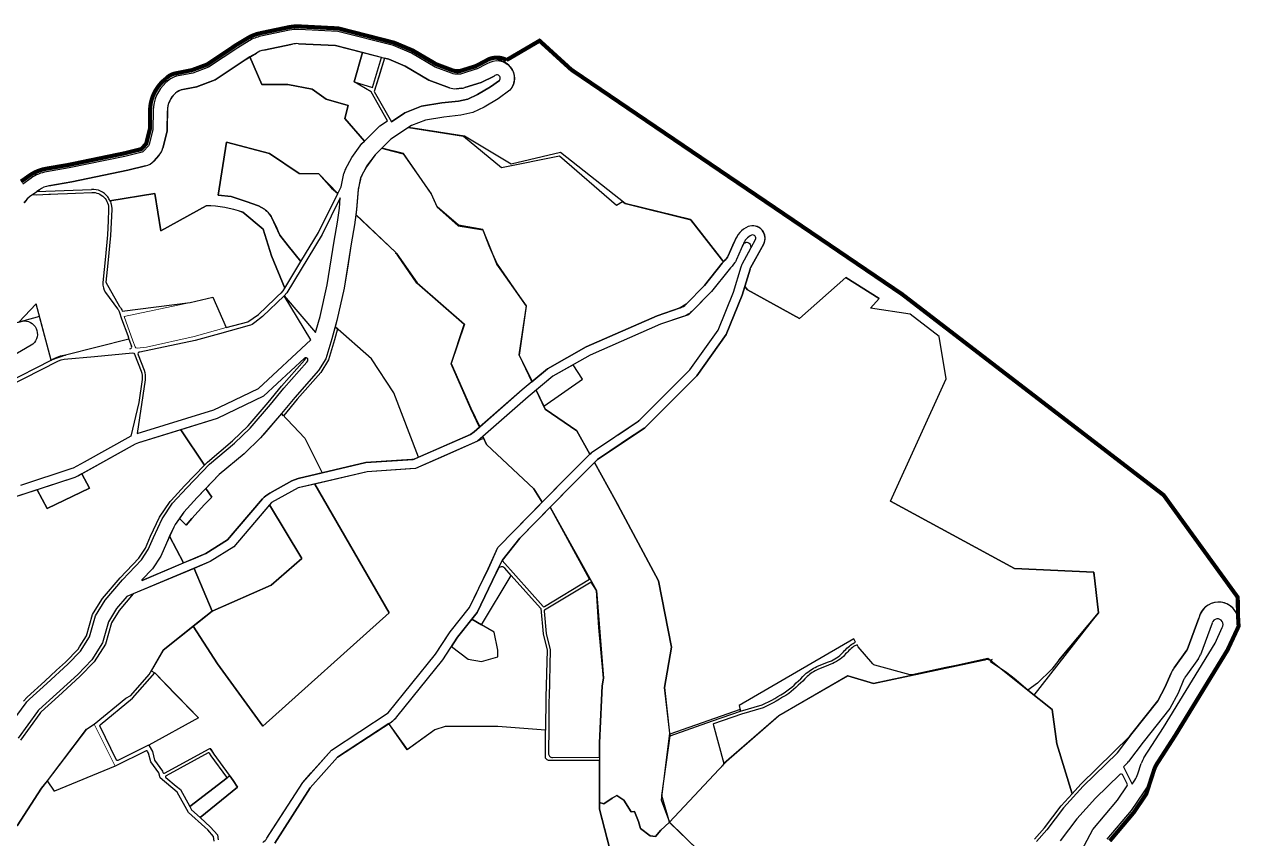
# Model space of a CAD drawing. Header units: millimetres. Extents: x 249769 to 250948, y 543138 to 544364.
# Drawn here: x 250351 to 250948, y 543964 to 544364 of the extents above; entities that cross this region are included whole.
import ezdxf

# ---------------------------------------------------------------- set-up
doc = ezdxf.new("R2010")
doc.units = ezdxf.units.MM
doc.linetypes.add('Character_Dash_E', pattern=[69, 15, -6, 30, -3, 15])
for name, color, linetype, lineweight in [('_Proposed Institutional', 150, 'Continuous', 30), ('_Proposed Neighbouhood Node', 11, 'Continuous', 30), ('_Proposed Road', 7, 'Continuous', 30), ('_Residential-Low', 41, 'Continuous', 30), ('_Steep Slope', 93, 'Continuous', 30), ('community green', 60, 'Continuous', 30), ('Project Boundary', 233, 'Character_Dash_E', 30), ('Proposed Parking', 253, 'Continuous', 30), ('uv1', 40, 'Continuous', 30)]:
    doc.layers.add(name, color=color, linetype=linetype, lineweight=lineweight)
doc.layers.add('CPA', color=7, linetype='Continuous', lineweight=9, true_color=0xc3fc79)

# ---------------------------------------------------------------- blocks, each defined once
blk = doc.blocks.new('community green')
at = {"layer": 'community green'}
for points in [[(250526.36, 544347.57), (250516.97, 544349.98), (250512.94, 544335.61), (250521.8, 544332.71)], [(250503.04, 544257.3), (250504.68, 544266.61), (250505.58, 544273.5), (250505.98, 544278.49), (250505.97, 544278.5), (250497.12, 544260.51), (250479.77, 544231.9), (250478.55, 544230.4), (250493.9, 544212.46), (250495.28, 544217.41), (250496.1, 544220.34), (250499.57, 544235.83)], [(250532.32, 544182.77), (250521.3, 544199.44), (250503.49, 544215.22), (250501.82, 544209.21), (250498.9, 544199.51), (250495.3, 544193.66), (250483.68, 544180.54), (250477.19, 544172.56), (250488.63, 544160.56), (250497.21, 544143.45), (250518.55, 544148.48), (250541.21, 544149.93), (250542.4, 544150.22), (250544.54, 544151.17)], [(250472.03, 544088.21), (250443.19, 544075.44), (250433.86, 544068.04), (250445.78, 544049.53), (250467.98, 544019.06), (250530, 544074.6), (250493.54, 544137.96), (250485.36, 544136.03), (250472.27, 544128.83), (250471.31, 544127.7), (250487.14, 544101.37), (250472.03, 544088.21)], [(250581.65, 544065.12), (250575.35, 544068.85), (250570.64, 544071.52), (250563.62, 544062.71), (250560.62, 544058.09), (250568.87, 544051.94), (250575.37, 544050.83), (250583.5, 544053.12), (250583.5, 544056.34)], [(250667.91, 544015.1), (250668.01, 544014.26), (250668.01, 544014.26), (250688.87, 544021.54), (250702.57, 544026.32), (250702.4, 544027.12), (250667.91, 544015.1)], [(250455.58, 543989.05), (250453.37, 543992.37), (250451.75, 543994.57), (250450.54, 543993.68), (250432.12, 543979.44), (250433.02, 543977.81), (250437.2, 543974.04)]]:
    blk.add_lwpolyline(points, close=True, dxfattribs=at)
for points in [[(250364, 544198.83), (250356.75, 544226.56), (250348.12, 544217.47), (250350.64, 544218.07, -0.00731), (250350.83, 544218.07, -0.756893), (250354.21, 544206.11), (250323.66, 544188.28, 0.096241), (250319.79, 544184.89), (250313.98, 544177.39), (250317.92, 544179.79), (250341.56, 544187.4)], [(250460.73, 544166.49), (250470.67, 544178.02), (250477.2, 544186.05), (250488.45, 544198.74), (250489.21, 544199.98, 0.196064), (250488.5, 544199.71), (250468.39, 544181.09), (250445.51, 544170.15), (250427.67, 544164.65), (250439.35, 544147.25), (250440.83, 544148.77), (250453.06, 544159.15)], [(250422.24, 544112.29), (250420.68, 544108.9), (250417.93, 544102.43), (250413.87, 544096.26), (250408.65, 544090.8, 0.535412), (250408.79, 544090.57), (250429.12, 544099.19)], [(250725.42, 544036.32, 0.039349), (250734.27, 544044.42, -0.072569), (250740.03, 544048.23), (250745.38, 544050.44, 0.106066), (250752.11, 544054.34, -0.040076), (250756.68, 544058.85, -0.061259), (250759.12, 544060.28), (250758.23, 544061.85), (250702, 544029.12), (250702.57, 544026.32), (250713.27, 544029.46, 0.040506)], [(250721.28, 544024), (250755.37, 544043.69), (250767.93, 544040.01), (250821.8, 544051.36), (250822.89, 544051.6), (250803.5, 544047.76), (250786.92, 544044.18, -0.120348), (250785.97, 544044.2), (250768.62, 544048.94, -0.150338), (250767.62, 544049.57), (250760.42, 544057.99), (250759.87, 544058.96, 0.064522), (250757.62, 544057.68, 0.040411), (250753.18, 544053.29, -0.106505), (250745.9, 544049.03), (250740.63, 544046.85, 0.071426), (250735.32, 544043.35, -0.039288), (250726.3, 544035.11, -0.040969), (250713.8, 544028.05), (250703.06, 544024.9), (250689.36, 544020.12), (250689.12, 544020.04), (250694.4, 544000.71)]]:
    blk.add_lwpolyline(points, format="xyb", close=True, dxfattribs=at)
blk = doc.blocks.new('cpa')
at = {"layer": 'CPA'}
blk.add_lwpolyline([(250443.53, 544229.73), (250432.41, 544227.21), (250432.41, 544227.21), (250399.84, 544220.29), (250404.13, 544208.36), (250405.28, 544205.33, 0.337578), (250406.31, 544204.69), (250410.88, 544205.13), (250434.28, 544210.42), (250450.08, 544214.78)], format="xyb", close=True, dxfattribs=at)
blk.add_lwpolyline([(250443.53, 544229.73), (250432.41, 544227.21), (250432.41, 544227.21), (250399.84, 544220.29), (250404.13, 544208.36), (250405.28, 544205.33, 0.337578), (250406.31, 544204.69), (250410.88, 544205.13), (250434.28, 544210.42), (250450.08, 544214.78)], format="xyb", close=True, dxfattribs=at)
blk.add_lwpolyline([(250385.25, 544019.96), (250381.49, 544017.46), (250362.2, 543992.16), (250365.67, 543987), (250395.45, 543999.26)], close=True, dxfattribs=at)
blk.add_lwpolyline([(250385.25, 544019.96), (250381.49, 544017.46), (250362.2, 543992.16), (250365.67, 543987), (250395.45, 543999.26)], close=True, dxfattribs=at)
blk = doc.blocks.new('g')
at = {"layer": '_Steep Slope'}
for p, q in [((250603.91, 544355.75), (250586.17, 544345.35)), ((250619.48, 544341.54), (250603.91, 544355.75)), ((250459.41, 544346.41), (250464.85, 544349.7)), ((250468.43, 544351.11), (250482.52, 544354.07)), ((250485.47, 544354.3), (250503.77, 544353.35)), ((250503.77, 544353.35), (250529.88, 544346.67)), ((250444.57, 544336.46), (250459.41, 544346.41)), ((250459.41, 544346.41), (250445.83, 544337.3)), ((250459.41, 544346.41), (250445.83, 544337.3)), ((250461.67, 544347.77), (250459.41, 544346.41)), ((250461.67, 544347.77), (250459.41, 544346.41)), ((250467.45, 544334.27), (250461.67, 544347.77)), ((250467.45, 544334.27), (250461.67, 544347.77)), ((250527.82, 544347.2), (250522.76, 544330.74)), ((250527.82, 544347.2), (250524.99, 544338)), ((250529.88, 544346.67), (250527.82, 544347.2)), ((250529.88, 544346.67), (250527.82, 544347.2)), ((250537.9, 544343.29), (250529.88, 544346.67)), ((250529.88, 544346.67), (250537.9, 544343.29)), ((250537.9, 544343.29), (250529.88, 544346.67)), ((250549.61, 544336.43), (250537.9, 544343.29)), ((250537.9, 544343.29), (250549.61, 544336.43)), ((250549.61, 544336.43), (250537.9, 544343.29)), ((250444.57, 544336.46, 2371), (250435.45, 544333.09, 2371)), ((250444.57, 544336.46), (250435.45, 544333.09)), ((250435.56, 544333.13), (250444.57, 544336.46)), ((250445.07, 544336.79, 2371), (250444.57, 544336.46, 2371)), ((250445.07, 544336.79), (250444.57, 544336.46)), ((250445.83, 544337.3, 2371), (250445.07, 544336.79, 2371)), ((250445.83, 544337.3), (250445.07, 544336.79)), ((250524.99, 544338), (250522.76, 544330.74)), ((250559.67, 544332.67), (250549.61, 544336.43)), ((250549.61, 544336.43), (250559.67, 544332.67)), ((250559.67, 544332.67), (250549.61, 544336.43)), ((250581.69, 544338.37), (250575.16, 544335.17)), ((250575.16, 544335.17), (250581.69, 544338.37)), ((250581.69, 544338.37), (250575.16, 544335.17)), ((250781.88, 544231.26), (250619.48, 544341.54)), ((250435.45, 544333.09, 2371), (250428.65, 544331.74, 2371)), ((250435.45, 544333.09), (250428.65, 544331.74)), ((250428.8, 544331.78), (250435.56, 544333.13)), ((250480.26, 544334.2), (250467.45, 544334.27)), ((250480.26, 544334.2), (250467.45, 544334.27)), ((250492.31, 544331.89), (250480.26, 544334.2)), ((250492.31, 544331.89), (250480.26, 544334.2)), ((250499.12, 544327.06), (250492.31, 544331.89)), ((250499.12, 544327.06), (250492.31, 544331.89)), ((250522.76, 544330.74), (250531.21, 544315.96)), ((250522.76, 544330.74), (250531.21, 544315.96)), ((250565.5, 544332.39), (250563.11, 544332.19)), ((250563.11, 544332.19), (250565.5, 544332.39)), ((250565.5, 544332.39), (250563.11, 544332.19)), ((250575.16, 544335.17), (250567.21, 544332.72)), ((250567.21, 544332.72), (250575.16, 544335.17)), ((250575.16, 544335.17), (250567.21, 544332.72)), ((250573.48, 544329.37), (250579.83, 544333.02)), ((250579.83, 544333.02), (250573.48, 544329.37)), ((250573.48, 544329.37), (250579.83, 544333.02)), ((250579.83, 544333.02), (250584.2, 544336.18)), ((250584.2, 544336.18), (250579.83, 544333.02)), ((250579.83, 544333.02), (250584.2, 544336.18)), ((250579.83, 544333.02), (250579.83, 544333.02)), ((250589.39, 544331.48), (250583.63, 544327.13)), ((250425.03, 544329.89), (250425.09, 544329.94)), ((250509.93, 544323.91), (250499.12, 544327.06)), ((250509.93, 544323.91), (250499.12, 544327.06)), ((250545.93, 544323.58), (250555.91, 544325.19)), ((250555.91, 544325.19), (250545.93, 544323.58)), ((250548.7, 544324.03), (250555.91, 544325.19)), ((250555.91, 544325.19), (250564.12, 544326.03)), ((250564.12, 544326.03), (250555.91, 544325.19)), ((250555.91, 544325.19), (250564.12, 544326.03)), ((250564.12, 544326.03), (250568.74, 544327.11)), ((250568.74, 544327.11), (250564.12, 544326.03)), ((250564.12, 544326.03), (250568.74, 544327.11)), ((250568.74, 544327.11), (250573.48, 544329.37)), ((250573.48, 544329.37), (250568.74, 544327.11)), ((250568.74, 544327.11), (250573.48, 544329.37)), ((250583.63, 544327.13), (250576.74, 544323.17)), ((250421.02, 544311.28), (250421.12, 544321.36)), ((250421.12, 544321.36, 2371), (250421.05, 544313.9, 2371)), ((250421.12, 544321.36), (250421.05, 544313.9)), ((250508.3, 544317.6), (250509.93, 544323.91)), ((250508.3, 544317.6), (250509.93, 544323.91)), ((250531.21, 544315.96), (250537.77, 544320.28)), ((250537.77, 544320.28), (250531.21, 544315.96)), ((250531.21, 544315.96), (250537.77, 544320.28)), ((250537.77, 544320.28), (250545.93, 544323.58)), ((250545.93, 544323.58), (250537.77, 544320.28)), ((250537.77, 544320.28), (250545.93, 544323.58)), ((250545.93, 544323.58), (250548.7, 544324.03)), ((250565.27, 544319.12), (250556.83, 544318.25)), ((250571.07, 544320.46), (250565.27, 544319.12)), ((250576.74, 544323.17), (250571.07, 544320.46)), ((250421.05, 544313.9), (250421.02, 544311.28)), ((250421.05, 544313.9), (250421.02, 544311.28)), ((250421.05, 544313.9), (250421.02, 544311.28)), ((250517.89, 544306.42, 2371), (250508.3, 544317.6, 2371)), ((250517.89, 544306.42), (250508.3, 544317.6)), ((250541.04, 544314.05), (250539.62, 544313.11)), ((250539.62, 544313.11), (250566.63, 544308.91)), ((250547.82, 544316.8), (250541.04, 544314.05)), ((250556.83, 544318.25), (250547.82, 544316.8)), ((250421.02, 544311.28), (250418.97, 544303.04)), ((250418.97, 544303.04), (250421.02, 544311.28)), ((250421.02, 544311.28), (250418.97, 544303.04)), ((250421.02, 544311.28), (250418.97, 544303.04)), ((250566.63, 544308.91), (250585.16, 544293.48)), ((250446.01, 544279.79), (250450.09, 544305.92)), ((250446.01, 544279.79), (250450.09, 544305.92)), ((250446.01, 544279.79), (250450.09, 544305.92)), ((250450.09, 544305.92, 2371), (250471.3, 544300.29, 2371)), ((250511.69, 544298.38, 2371), (250516.69, 544305.22, 2371)), ((250511.69, 544298.38), (250516.69, 544305.22)), ((250516.69, 544305.22, 2371), (250517.89, 544306.42, 2371)), ((250516.69, 544305.22), (250517.89, 544306.42)), ((250526.44, 544302.94), (250523.17, 544299.68)), ((250537.06, 544300.38), (250526.44, 544302.94)), ((250416.99, 544299.37), (250414.59, 544296.75)), ((250414.59, 544296.75), (250416.99, 544299.37)), ((250416.99, 544299.37), (250414.59, 544296.75)), ((250416.99, 544299.37), (250414.59, 544296.75)), ((250471.3, 544300.29, 2371), (250485.91, 544290.52, 2371)), ((250471.3, 544300.29), (250485.91, 544290.52)), ((250508.6, 544292.61, 2371), (250511.69, 544298.38, 2371)), ((250508.6, 544292.61), (250511.69, 544298.38)), ((250523.17, 544299.68), (250518.95, 544294.04)), ((250550.75, 544280.7), (250537.06, 544300.38)), ((250585.16, 544293.48), (250613.75, 544299.2)), ((250613.75, 544299.2), (250641.65, 544274.91)), ((250401.74, 544292.11), (250374.2, 544286.4)), ((250374.2, 544286.4), (250401.74, 544292.11)), ((250401.74, 544292.11), (250374.2, 544286.4)), ((250401.74, 544292.11), (250374.2, 544286.4)), ((250410.36, 544294.23), (250401.74, 544292.11)), ((250401.74, 544292.11), (250410.36, 544294.23)), ((250410.36, 544294.23), (250401.74, 544292.11)), ((250410.36, 544294.23), (250401.74, 544292.11)), ((250485.91, 544290.52, 2371), (250495.47, 544290.28, 2371)), ((250485.91, 544290.52), (250495.47, 544290.28)), ((250495.47, 544290.28, 2371), (250504.78, 544280.61, 2371)), ((250495.47, 544290.28), (250501.73, 544283.26)), ((250506.45, 544284, 2371), (250507.82, 544290.49, 2371)), ((250506.45, 544284), (250507.82, 544290.49)), ((250518.95, 544294.04), (250516.55, 544289.56)), ((250356.96, 544281.62), (250383.8, 544282.71)), ((250356.96, 544281.62), (250383.8, 544282.71)), ((250356.96, 544281.62), (250383.8, 544282.71)), ((250374.2, 544286.4), (250362.94, 544284.47)), ((250362.94, 544284.47), (250374.2, 544286.4)), ((250374.2, 544286.4), (250362.94, 544284.47)), ((250374.2, 544286.4), (250362.94, 544284.47)), ((250501.73, 544283.26), (250504.78, 544280.61)), ((250504.78, 544280.61, 2371), (250506.45, 544284, 2371)), ((250504.78, 544280.61), (250506.45, 544284)), ((250514.88, 544282.77), (250514.08, 544272.81)), ((250515.93, 544287.74), (250514.88, 544282.77)), ((250354.13, 544279.63), (250358.27, 544282.54)), ((250358.27, 544282.54), (250356.96, 544281.62)), ((250358.27, 544282.54), (250356.96, 544281.62)), ((250358.27, 544282.54), (250356.96, 544281.62)), ((250392.94, 544277.15), (250414.94, 544280.69)), ((250392.94, 544277.15), (250414.94, 544280.69)), ((250392.94, 544277.15), (250414.94, 544280.69)), ((250414.94, 544280.69), (250417.99, 544262.41)), ((250414.94, 544280.69), (250417.99, 544262.41)), ((250414.94, 544280.69), (250417.99, 544262.41)), ((250452.38, 544279.14), (250446.01, 544279.79)), ((250452.38, 544279.14), (250446.01, 544279.79)), ((250452.38, 544279.14), (250446.01, 544279.79)), ((250459.83, 544276.77), (250452.38, 544279.14)), ((250459.83, 544276.77), (250452.38, 544279.14)), ((250459.83, 544276.77), (250452.38, 544279.14)), ((250465.95, 544274.67), (250459.83, 544276.77)), ((250465.95, 544274.67), (250459.83, 544276.77)), ((250465.95, 544274.67), (250459.83, 544276.77)), ((250553.65, 544274.14), (250550.75, 544280.7)), ((250641.65, 544274.91), (250644.65, 544276.82)), ((250644.65, 544276.82), (250646.02, 544275.74)), ((250417.99, 544262.41), (250440.19, 544274.69)), ((250417.99, 544262.41), (250440.19, 544274.69)), ((250417.99, 544262.41), (250440.19, 544274.69)), ((250458.17, 544271.44), (250468.18, 544263.13)), ((250458.17, 544271.44), (250468.18, 544263.13)), ((250458.17, 544271.44), (250468.18, 544263.13)), ((250468.83, 544272.99), (250465.95, 544274.67)), ((250468.83, 544272.99), (250465.95, 544274.67)), ((250468.83, 544272.99), (250465.95, 544274.67)), ((250514.08, 544272.81), (250513.76, 544270.36)), ((250564.07, 544265.07), (250553.65, 544274.14)), ((250646.02, 544275.74), (250678.25, 544267.79)), ((250474.65, 544264.33), (250472.49, 544268.7)), ((250474.65, 544264.33), (250472.49, 544268.7)), ((250474.65, 544264.33), (250472.49, 544268.7)), ((250513.76, 544270.36), (250533.33, 544251.68)), ((250576.03, 544262.95), (250564.07, 544265.07)), ((250678.25, 544267.79), (250693.27, 544248.36)), ((250468.18, 544263.13), (250472.26, 544250.12)), ((250468.18, 544263.13), (250472.26, 544250.12)), ((250468.18, 544263.13), (250472.26, 544250.12)), ((250476.33, 544260.29), (250474.65, 544264.33)), ((250476.33, 544260.29), (250474.65, 544264.33)), ((250476.33, 544260.29), (250474.65, 544264.33)), ((250480.46, 544254.98), (250476.33, 544260.29)), ((250480.46, 544254.98), (250476.33, 544260.29)), ((250480.46, 544254.98), (250476.33, 544260.29)), ((250582.97, 544245.98), (250576.03, 544262.95)), ((250486.71, 544247.2), (250480.46, 544254.98)), ((250486.71, 544247.2), (250480.46, 544254.98)), ((250486.71, 544247.2), (250480.46, 544254.98)), ((250696.57, 544250.06), (250698.85, 544255.34)), ((250698.85, 544255.34), (250699.66, 544257.15)), ((250714.02, 544255.98), (250707.55, 544244.13)), ((250472.26, 544250.12), (250478.86, 544234.26)), ((250472.26, 544250.12), (250478.86, 544234.26)), ((250472.26, 544250.12), (250478.86, 544234.26)), ((250478.86, 544234.26), (250486.71, 544247.2)), ((250478.86, 544234.26), (250486.71, 544247.2)), ((250478.86, 544234.26), (250486.71, 544247.2)), ((250533.33, 544251.68), (250533.21, 544251.52)), ((250533.21, 544251.52), (250533.78, 544250.97)), ((250533.78, 544250.97), (250543.73, 544236.81)), ((250693.27, 544248.36), (250694.31, 544247.13)), ((250597.45, 544225.53), (250582.97, 544245.98)), ((250707.27, 544243.45), (250704.73, 544234.92)), ((250543.73, 544236.81), (250567, 544216.51)), ((250704.73, 544234.92), (250706.07, 544233.35)), ((250706.07, 544233.35), (250704.73, 544234.92)), ((250731.56, 544219.25), (250754.33, 544239.38)), ((250754.33, 544239.38), (250770.62, 544229.04)), ((250706.07, 544233.35), (250731.56, 544219.25)), ((250766.51, 544224.34), (250770.62, 544229.04)), ((250910.44, 544132.48), (250781.88, 544231.26)), ((250593.97, 544201.41), (250597.45, 544225.53)), ((250786, 544221.43), (250766.51, 544224.34)), ((250800.13, 544210.39), (250786, 544221.43)), ((250567, 544216.51), (250560.57, 544197.19)), ((250803.67, 544189.64), (250800.13, 544210.39)), ((250600.23, 544188.43), (250593.97, 544201.41)), ((250560.57, 544197.19), (250570.21, 544175.15)), ((250595.43, 544184.46), (250600.23, 544188.43)), ((250776.29, 544129.59), (250803.67, 544189.64)), ((250574.51, 544166.08), (250595.43, 544184.46)), ((250602.2, 544184.06), (250598.31, 544180.84)), ((250606.66, 544174.79), (250602.2, 544184.06)), ((250570.21, 544175.15), (250574.51, 544166.08)), ((250598.31, 544180.84), (250576.12, 544161.35)), ((250622.15, 544164.06), (250606.66, 544174.79)), ((250628.59, 544152.55), (250622.15, 544164.06)), ((250576.12, 544161.35), (250577.86, 544157.38)), ((250577.86, 544157.38), (250601.13, 544135.6)), ((250616.46, 544140.43), (250628.59, 544152.55)), ((250630.87, 544148.47), (250619.66, 544137.26)), ((250641.25, 544129.92), (250630.87, 544148.47)), ((250605.21, 544128.96), (250616.46, 544140.43)), ((250601.13, 544135.6), (250605.21, 544128.96)), ((250619.66, 544137.26), (250609.19, 544126.59)), ((250662.28, 544090.37), (250641.25, 544129.92)), ((250776.29, 544129.59), (250837.23, 544096.47)), ((250837.23, 544096.47), (250776.29, 544129.59)), ((250946.82, 544082.28), (250910.44, 544132.48)), ((250609.19, 544126.59), (250631.84, 544085.58)), ((250837.23, 544096.47), (250876.09, 544094.71)), ((250876.09, 544094.71), (250837.23, 544096.47)), ((250876.09, 544094.71), (250878.36, 544074.68)), ((250876.33, 544092.57), (250876.09, 544094.71)), ((250631.84, 544085.58), (250635.38, 544042.58)), ((250668.68, 544057.87), (250662.28, 544090.37)), ((250946.9, 544072.96), (250946.82, 544082.28)), ((250878.36, 544074.68), (250858.86, 544051.34)), ((250858.86, 544051.34), (250878.36, 544074.68)), ((250878.36, 544074.68), (250878.2, 544076.03)), ((250921.89, 544056.54), (250927.68, 544072.11)), ((250934.24, 544069.67), (250928.46, 544054.1)), ((250935.66, 544059.82), (250939.22, 544067.43)), ((250665.2, 544038), (250668.68, 544057.87)), ((250910.28, 544018.29), (250935.66, 544059.82)), ((250915.55, 544047.59), (250921.77, 544056.3)), ((250858.86, 544051.34), (250855.51, 544047.01)), ((250927.47, 544052.23), (250921.25, 544043.53)), ((250855.51, 544047.01), (250848.42, 544040.05)), ((250911.2, 544038.27), (250913.95, 544044.73)), ((250634.7, 544038.76), (250633.32, 544010.81)), ((250635.38, 544042.58), (250634.7, 544038.76)), ((250668.01, 544014.26), (250665.2, 544038)), ((250848.42, 544040.05), (250843.75, 544036.69)), ((250907.64, 544031.51), (250911.2, 544038.27)), ((250920.39, 544042), (250917.53, 544035.26)), ((250843.75, 544036.69), (250855.66, 544027.2)), ((250917.53, 544035.26), (250913.53, 544027.67)), ((250855.66, 544027.2), (250857.99, 544010.35)), ((250894.85, 544015.38), (250907.64, 544031.51)), ((250913.53, 544027.67), (250900.38, 544011.09)), ((250663.93, 543984.92), (250668.01, 544014.26)), ((250893.67, 544013.83), (250894.85, 544015.38)), ((250900.71, 544003.46), (250910.28, 544018.29)), ((250633.32, 544010.81), (250633.32, 543981.44)), ((250857.99, 544010.35), (250865.44, 543985.76)), ((250869.82, 543990.57), (250893.67, 544013.83)), ((250900.38, 544011.09), (250893.19, 544001.62)), ((250892.41, 544000.72), (250890.63, 543998.99)), ((250890.63, 543998.99), (250894.88, 543990.49)), ((250897.73, 543995.55), (250899.37, 544000.64)), ((250865.44, 543985.76), (250869.82, 543990.57)), ((250888.85, 543995.16), (250877.01, 543983.62)), ((250892.56, 543990.65), (250890.44, 543994.89)), ((250894.88, 543990.49), (250896.25, 543992.52)), ((250639.53, 543983.69), (250641.91, 543984.91)), ((250641.91, 543984.91), (250639.53, 543983.69)), ((250641.91, 543984.91), (250645.33, 543982.65)), ((250645.33, 543982.65), (250641.91, 543984.91)), ((250667.67, 543971.82), (250663.93, 543984.92)), ((250887.77, 543982.66), (250892.49, 543989.64)), ((250633.32, 543981.44), (250635.4, 543980.77)), ((250635.4, 543980.77), (250633.32, 543981.44)), ((250633.32, 543981.44), (250633.32, 543978.13)), ((250633.32, 543978.13), (250642.73, 543941.98)), ((250635.4, 543980.77), (250639.53, 543983.69)), ((250639.53, 543983.69), (250635.4, 543980.77)), ((250645.33, 543982.65), (250648.89, 543976.92)), ((250648.89, 543976.92), (250645.33, 543982.65)), ((250877.01, 543983.62), (250867.78, 543973.48)), ((250875.64, 543968.23), (250887.77, 543982.66)), ((250648.89, 543976.92), (250650.59, 543977.06)), ((250650.59, 543977.06), (250648.89, 543976.92)), ((250650.59, 543977.06), (250652.5, 543972.22)), ((250652.5, 543972.22), (250650.59, 543977.06)), ((250652.5, 543972.22), (250653.42, 543968.78)), ((250653.42, 543968.78), (250652.5, 543972.22)), ((250867.78, 543973.48), (250859.64, 543962.64)), ((250653.42, 543968.78), (250658.25, 543965.05)), ((250658.25, 543965.05), (250653.42, 543968.78)), ((250660.91, 543964.77), (250663.52, 543967.94)), ((250663.52, 543967.94), (250660.91, 543964.77)), ((250663.52, 543967.94), (250667.65, 543971.79)), ((250667.57, 543971.72), (250663.52, 543967.94)), ((250667.65, 543971.79), (250667.57, 543971.72)), ((250667.65, 543971.79), (250667.67, 543971.82)), ((250699.26, 543941.26), (250667.65, 543971.79)), ((250857.25, 543933.86), (250875.64, 543968.23)), ((250658.25, 543965.05), (250660.91, 543964.77)), ((250660.91, 543964.77), (250658.25, 543965.05))]:
    blk.add_line(p, q, dxfattribs=at)
for centre, radius, start, end in [((250470.8, 544339.85), 11.5, 101.86282, 121.13568), ((250484.88, 544342.81), 11.5, 87.05394, 101.86282), ((250582.97, 544337.3), 8.67, 317.81271, 68.30388), ((250582.97, 544337.3), 1.67, 317.81271, 139.82177), ((250582.97, 544337.3), 1.67, 317.81271, 139.82177), ((250582.97, 544337.3), 1.67, 317.81271, 139.82177), ((250430.55, 544323.52, 2371), 8.44, 103.01191, 141.14555), ((250430.55, 544323.52), 8.44, 103.01191, 141.14555), ((250430.37, 544323.93), 8, 101.30842, 131.30483), ((250562.47, 544340.17), 8, 249.50212, 274.61944), ((250562.47, 544340.17), 8, 249.50212, 274.61944), ((250562.47, 544340.17), 8, 249.50212, 274.61944), ((250564.86, 544340.36), 8, 274.61944, 287.14213), ((250564.86, 544340.36), 8, 274.61944, 287.14213), ((250564.86, 544340.36), 8, 274.61944, 287.14213), ((250432.62, 544321.25), 11.5, 131.30483, 179.44369), ((250432.53, 544321.27, 2371), 11.4, 138.58447, 179.52904), ((250432.53, 544321.27), 11.4, 138.58447, 179.52904), ((250410.72, 544305.11), 8.5, 317.54112, 345.96201), ((250410.72, 544305.11), 8.5, 317.54112, 345.96201), ((250410.72, 544305.11), 8.5, 317.54112, 345.96201), ((250410.72, 544305.11), 8.5, 317.54112, 345.96201), ((250408.32, 544302.49), 8.5, 283.86789, 317.54112), ((250408.32, 544302.49), 8.5, 283.86789, 317.54112), ((250408.32, 544302.49), 8.5, 283.86789, 317.54112), ((250408.32, 544302.49), 8.5, 283.86789, 317.54112), ((250515.65, 544288.83, 2371), 8, 151.81839, 168.02227), ((250515.65, 544288.83), 8, 151.81839, 168.02227), ((250523.76, 544286.08), 8, 154.23809, 168.02227), ((250364.89, 544273.14), 11.5, 99.72091, 125.13073), ((250364.89, 544273.14), 11.5, 99.72091, 125.13073), ((250364.89, 544273.14), 11.5, 99.72091, 125.13073), ((250364.89, 544273.14), 11.5, 99.72091, 125.13073), ((250384.28, 544273.15), 9.58, 37.4936, 92.83821), ((250384.28, 544273.15), 9.58, 37.4936, 92.83821), ((250384.28, 544273.15), 9.58, 37.4936, 92.83821), ((250360.75, 544270.22), 11.5, 125.13073, 149.16904), ((250384.29, 544273.23), 9.5, 24.3799, 37.19212), ((250384.29, 544273.23), 9.5, 24.3799, 37.19212), ((250384.29, 544273.23), 9.5, 24.3799, 37.19212), ((250438.67, 544215.03), 59.68, 70.9347, 88.54803), ((250438.67, 544215.03), 59.68, 70.9347, 88.54803), ((250438.67, 544215.03), 59.68, 70.9347, 88.54803), ((250459.87, 544261.65), 14.46, 29.20792, 51.67954), ((250459.87, 544261.65), 14.46, 29.20792, 51.67954), ((250459.87, 544261.65), 14.46, 29.20792, 51.67954), ((250708.57, 544258.73), 6.11, 333.20162, 111.53843), ((250711.4, 544253.07), 12.43, 114.0759, 160.83366), ((250679.9, 544261.07), 20.05, 315.96362, 324.41911), ((250693.36, 544251.44), 3.5, 324.41911, 336.68382), ((250710.62, 544242.45), 3.5, 151.34622, 163.45511), ((250937.41, 544069.95), 9.97, 17.61051, 167.48332), ((250936.89, 544068.92), 2.76, 327.41997, 164.10782), ((250920.96, 544056.88), 1, 324.45876, 339.6285), ((250920.96, 544056.88), 8, 324.45876, 339.6285), ((250927.76, 544038.88), 15, 144.45876, 157.01215), ((250927.76, 544038.88), 8, 144.45876, 157.01215), ((250910.79, 543996.95), 12, 147.1542, 162.08847), ((250886.82, 544006.45), 8, 314.27197, 322.81876), ((250889.55, 543994.45), 1, 26.50137, 134.27197), ((250891.67, 543990.2), 1, 325.95054, 26.50137), ((250886.31, 543999.24), 12, 325.95054, 342.08847)]:
    blk.add_arc(centre, radius, start, end, dxfattribs=at)

msp = doc.modelspace()

# ---------------------------------------------------------------- linework, layer by layer
at = {"layer": '_Proposed Institutional'}
for points in [[(250846.95, 543963.44), (250851.9, 543968.98), (250860.07, 543979.86), (250865.44, 543985.76), (250857.99, 544010.35), (250855.66, 544027.2), (250843.75, 544036.69), (250837.02, 544042.46), (250833.41, 544045.15), (250825.33, 544050.66), (250826.26, 544051.72, -0.238588), (250824.35, 544051.53, 0.162235), (250823.61, 544051.76), (250821.8, 544051.36), (250767.93, 544040.01), (250755.37, 544043.69), (250721.44, 544024.14), (250694.4, 544000.71), (250693.52, 543999.3)], [(250642.73, 543941.98), (250633.32, 543978.13), (250633.32, 543981.44), (250633.32, 543984.84), (250633.32, 544002.11), (250608.75, 544002.11, -0.414215), (250606.75, 544004.11), (250606.89, 544016.98), (250583.5, 544018.82), (250557.6, 544018.82), (250552.47, 544017.24), (250538.97, 544007.31), (250529.91, 544020.31), (250504.73, 544003.81), (250491.2, 543988.63), (250473.84, 543961.55)]]:
    msp.add_lwpolyline(points, format="xyb", dxfattribs=at)
msp.add_lwpolyline([(250414.89, 544045.13), (250436.38, 544023.09), (250412.03, 544009.68), (250411.97, 544009.49, 0.193601), (250411.6, 544009.46), (250396.85, 544002.09, -0.415862), (250396.18, 544002.32), (250387.92, 544019.07, -0.348465), (250388.05, 544019.67), (250404.03, 544032.8)], format="xyb", close=True, dxfattribs=at)
msp.add_lwpolyline([(250667.66, 543971.88), (250667.67, 543971.82), (250667.65, 543971.79), (250667.71, 543971.72), (250699.26, 543941.26)], dxfattribs=at)
at = {"layer": '_Proposed Neighbouhood Node'}
msp.add_lwpolyline([(250347.34, 543969.98), (250359.32, 543988.55), (250362.2, 543992.16), (250381.46, 544017.43), (250385.25, 544019.96), (250400.8, 544032.73), (250403.14, 544034.05), (250412.19, 544044.33), (250419.09, 544056.32), (250443.19, 544075.44), (250434.25, 544096.52), (250404.32, 544083.97), (250397.41, 544075.83), (250393.64, 544069.7), (250390.66, 544059.28), (250385.14, 544050.6), (250378.13, 544043.33), (250367.66, 544033.73), (250359.19, 544026.01, 0.050845), (250358.51, 544025.26), (250349, 544012.18)], format="xyb", dxfattribs=at)
at = {"layer": '_Proposed Road'}
for points in [[(250349.24, 544286.58), (250353.38, 544289.49, -0.111328), (250361.51, 544292.85), (250372.62, 544294.75), (250399.86, 544300.4), (250408.32, 544302.49), (250410.72, 544305.11), (250412.53, 544312.37), (250412.62, 544321.45, -0.21319), (250419.42, 544336.28), (250421.19, 544337.83, -0.131637), (250424.9, 544339.66), (250433.24, 544341.33), (250440.68, 544344.08), (250454.84, 544353.58), (250460.45, 544356.97, -0.084292), (250466.68, 544359.43), (250480.77, 544362.38, -0.064706), (250485.91, 544362.78), (250505.05, 544361.8), (250532.6, 544354.75), (250541.71, 544350.91), (250553.27, 544344.14), (250560.87, 544341.3, 0.110036), (250564.32, 544340.82), (250564.76, 544340.85), (250572.52, 544343.25), (250577.45, 544345.84, -0.276211), (250586.17, 544345.35, -0.272004)], [(250573.1, 544341.86), (250565.05, 544339.37), (250564.1, 544339.3, -0.110036), (250560.66, 544339.78), (250552.63, 544342.78), (250541.04, 544349.57), (250532.12, 544353.33), (250504.83, 544360.31), (250485.83, 544361.29, 0.064706), (250481.08, 544360.92), (250466.99, 544357.96, 0.084292), (250461.23, 544355.69), (250455.65, 544352.31), (250441.37, 544342.73), (250433.65, 544339.88), (250425.59, 544338.27, 0.131637), (250421.88, 544336.44), (250420.41, 544335.15, 0.21319), (250414.12, 544321.43), (250414.03, 544312.18), (250412.17, 544304.74, -0.124649), (250411.83, 544304.09), (250409.43, 544301.47, -0.147994), (250408.68, 544301.03), (250400.19, 544298.93), (250372.89, 544293.28), (250361.76, 544291.37, 0.111328), (250354.24, 544288.27), (250350.1, 544285.35, 0.105273)], [(250573.1, 544341.86), (250578.21, 544344.54, -0.880509), (250589.39, 544331.48)], [(250589.39, 544331.48), (250583.63, 544327.13), (250576.74, 544323.17), (250571.07, 544320.46), (250565.27, 544319.12), (250556.83, 544318.25), (250547.82, 544316.8), (250541.04, 544314.05), (250530.8, 544307.31), (250523.17, 544299.68), (250518.9, 544293.84), (250516.66, 544289.66, 0.070821), (250515.89, 544287.54), (250514.83, 544282.57), (250514.04, 544272.61), (250513.08, 544265.33), (250511.42, 544255.89), (250507.92, 544234.22), (250504.34, 544218.27), (250501.82, 544209.21), (250498.9, 544199.51), (250495.3, 544193.66), (250483.68, 544180.54), (250477.19, 544172.56), (250466.91, 544160.63), (250458.76, 544152.83), (250446.64, 544142.56), (250435.77, 544131.31), (250429.2, 544124.12), (250425, 544118.02, 0.043448), (250424.31, 544116.81), (250420.68, 544108.9), (250417.93, 544102.43), (250413.87, 544096.26), (250408.65, 544090.8, 0.535412), (250408.79, 544090.57)], [(250473.84, 543961.55), (250491.2, 543988.63), (250504.73, 544003.81), (250531.01, 544021.03, 0.078265), (250533.89, 544023.64), (250556.44, 544051.64), (250563.62, 544062.71), (250573.33, 544074.88), (250582.67, 544094.4), (250585.5, 544100.39), (250594.18, 544111.31), (250619.66, 544137.26), (250632.44, 544150.04), (250655.6, 544165.58), (250681.17, 544191.14), (250695.59, 544211.36), (250703.48, 544230.69), (250707.27, 544243.45, -0.052884), (250707.55, 544244.13), (250713.83, 544255.63, 0.713607), (250706.33, 544264.42, 0.206898), (250699.66, 544257.15), (250698.85, 544255.34), (250696.57, 544250.06, -0.053566), (250696.21, 544249.4, -0.04886), (250693.63, 544246.46), (250684.98, 544235.52), (250675.93, 544226.32), (250672.99, 544224.47), (250661.67, 544220.63), (250626.81, 544205.34), (250607.88, 544194.6), (250595.39, 544184.26), (250571.85, 544163.59), (250569.93, 544162.36), (250542.4, 544150.22), (250541.21, 544149.93), (250518.55, 544148.48), (250485.39, 544140.66), (250482.23, 544139.44), (250471.38, 544133.47, 0.090655), (250467.9, 544130.63), (250450.72, 544110.48), (250440.06, 544103.83), (250408.79, 544090.57)], [(250342.2, 544017.27), (250351.73, 544030.38, -0.050845), (250353.35, 544032.19), (250361.93, 544040), (250372.19, 544049.42), (250378.43, 544055.89), (250382.83, 544062.8), (250385.79, 544073.16), (250390.51, 544080.84), (250399.07, 544090.9), (250408.37, 544100.64), (250411.73, 544105.76), (250414.28, 544111.73), (250418.49, 544120.92), (250423.71, 544128.49), (250430.67, 544136.1), (250441.85, 544147.67), (250454.07, 544158.03), (250461.82, 544165.45), (250471.82, 544177.06), (250478.34, 544185.07), (250489.66, 544197.84), (250490.03, 544198.46, 0.872139), (250488.5, 544199.71), (250468.39, 544181.09), (250445.51, 544170.15), (250406.92, 544158.26), (250405.38, 544157.6), (250377.07, 544141.84, -0.048274), (250375.65, 544141.22), (250331.75, 544126.92)], [(250903.56, 543990.84), (250905.75, 543997.62, -0.065255), (250907.09, 544000.43), (250916.21, 544014.57), (250941.84, 544056.5), (250947.16, 544067.89)]]:
    msp.add_lwpolyline(points, format="xyb", dxfattribs=at)
for points, elevation in [([(250467.96, 543961.78, 0.095413), (250470.05, 543963.97), (250487.6, 543991.36), (250501.77, 544007.25), (250529.59, 544025.49), (250552.79, 544054.28), (250559.96, 544065.34), (250569.5, 544077.3), (250578.69, 544096.27), (250583.49, 544106.84), (250616.46, 544140.43), (250629.57, 544153.53), (250652.73, 544169.07), (250677.72, 544194.06), (250691.62, 544213.54), (250699.23, 544232.18), (250702.95, 544244.73, -0.052884), (250703.6, 544246.29), (250707.55, 544253.51, 0.385825), (250706.92, 544256.12), (250706.75, 544256.23, 0.467886), (250703.8, 544255.39), (250702.97, 544253.53), (250700.71, 544248.27, -0.053566), (250699.87, 544246.79, -0.045302), (250696.97, 544243.42), (250688.36, 544232.54), (250677.14, 544221.13), (250663.3, 544216.43), (250628.83, 544201.31), (250610.44, 544190.88), (250598.31, 544180.84), (250573.44, 544158.99), (250542.91, 544145.53), (250519.21, 544144.01), (250485.36, 544136.03), (250472.27, 544128.83), (250453.69, 544107.03), (250442.13, 544099.82), (250401.26, 544082.68), (250396.19, 544076.72), (250392.26, 544070.31), (250389.28, 544059.9), (250383.96, 544051.54), (250377.08, 544044.41), (250366.65, 544034.83), (250358.07, 544027.02, 0.050845), (250357.39, 544026.26), (250347.8, 544013.08)], 2284.87), ([(250927.68, 544072.11), (250921.89, 544056.54, -0.066287), (250921.77, 544056.3), (250915.55, 544047.59, 0.054829), (250913.95, 544044.73), (250911.2, 544038.27), (250907.64, 544031.51), (250894.85, 544015.38), (250887.62, 544005.85, -0.03731), (250887.52, 544005.73), (250870.9, 543989.53), (250861.22, 543978.91), (250853.06, 543968.03), (250847.96, 543962.32)], 2192)]:
    msp.add_lwpolyline(points, format="xyb", dxfattribs=dict(at, elevation=elevation))
for points in [[(250890.63, 543998.99), (250894.88, 543990.49)], [(250882.71, 543963.43), (250894.57, 543977.53), (250903.56, 543990.84)]]:
    msp.add_lwpolyline(points, dxfattribs=at)
msp.add_arc((250937.41, 544069.95, 2192), 9.97, 348.09322, 167.48332, dxfattribs=at)
at = {"layer": '_Residential-Low'}
for points in [[(250566.63, 544308.91), (250539.62, 544313.11), (250530.8, 544307.31), (250526.44, 544302.94), (250528.12, 544302.51), (250537.01, 544300.18), (250550.71, 544280.5), (250553.6, 544273.95), (250564.02, 544264.88), (250575.99, 544262.76), (250577.89, 544258.11), (250579.08, 544255.2), (250580.01, 544252.93), (250583.11, 544245.94), (250597.4, 544225.33), (250593.93, 544201.22), (250600.19, 544188.23), (250607.88, 544194.6), (250626.81, 544205.34), (250661.67, 544220.63), (250672.99, 544224.47), (250675.93, 544226.32), (250684.98, 544235.52), (250693.63, 544246.46), (250694.27, 544247.09), (250693.41, 544248.19), (250693.27, 544248.36), (250692.14, 544249.82), (250678.06, 544267.84), (250646.02, 544275.75), (250644.65, 544276.82)], [(250642.45, 544162.17), (250652.73, 544169.07), (250662.27, 544178.61)], [(250650.12, 544161.9), (250632.44, 544150.04), (250630.87, 544148.47), (250636.13, 544139.07), (250641.25, 544129.92), (250642.89, 544126.83)]]:
    msp.add_lwpolyline(points, dxfattribs=at)
for points in [[(250528.12, 544302.51), (250537.01, 544300.18), (250550.71, 544280.5), (250553.6, 544273.95), (250564.02, 544264.88), (250575.99, 544262.76), (250582.93, 544245.78), (250597.4, 544225.33), (250593.93, 544201.22), (250600.19, 544188.23), (250607.88, 544194.6), (250626.81, 544205.34), (250661.67, 544220.63), (250672.99, 544224.47, 0.117128), (250675.93, 544226.32), (250684.98, 544235.52), (250693.63, 544246.46, 0.011928), (250694.31, 544247.13), (250693.27, 544248.36), (250678.25, 544267.79), (250646.02, 544275.74), (250614.22, 544300.91), (250589.93, 544295.17), (250566.97, 544308.85), (250541.87, 544312.77), (250541.74, 544312.71)], [(250429.1, 544099.23), (250440.06, 544103.83), (250450.72, 544110.48), (250467.9, 544130.63, -0.090655), (250471.38, 544133.47), (250482.23, 544139.44, -0.06805), (250485.39, 544140.66), (250518.55, 544148.48), (250541.83, 544149.97), (250569.93, 544162.36), (250571.85, 544163.59), (250574.46, 544165.88), (250570.17, 544174.95), (250560.52, 544197), (250566.96, 544216.31), (250543.68, 544236.61), (250534.29, 544250.24), (250533.78, 544250.97), (250533.21, 544251.52), (250533.33, 544251.68), (250533.21, 544251.52), (250533.33, 544251.68), (250513.72, 544270.16), (250513.08, 544265.33), (250511.42, 544255.89), (250509.84, 544246.09), (250507.92, 544234.22), (250504.34, 544218.27), (250503.49, 544215.22), (250504.74, 544214.12), (250503.26, 544208.79), (250500.28, 544198.89), (250496.51, 544192.76), (250484.82, 544179.57), (250478.34, 544171.6), (250478.23, 544171.47), (250477.19, 544172.56), (250468.48, 544162.46), (250466.91, 544160.63), (250458.76, 544152.83), (250446.64, 544142.56), (250440.01, 544135.69), (250442.92, 544131.51), (250439.41, 544127.88), (250433.12, 544121), (250430.43, 544117.76), (250427.1, 544121.07), (250425, 544118.02), (250424.29, 544116.76), (250422.24, 544112.29), (250429.12, 544099.19), (250433.92, 544101.23), (250440.06, 544103.83), (250450.72, 544110.48), (250454.48, 544114.89), (250467.9, 544130.63, -0.090653), (250471.38, 544133.47), (250482.23, 544139.44), (250485.39, 544140.66), (250497.21, 544143.45)], [(250767.93, 544040.01), (250824.12, 544052.33), (250846.85, 544034.23), (250878.36, 544074.68), (250876.09, 544094.71), (250837.23, 544096.47), (250776.29, 544129.59), (250803.67, 544189.64), (250800.13, 544210.39), (250786, 544221.43), (250766.51, 544224.34), (250770.62, 544229.04), (250754.33, 544239.38), (250731.56, 544219.25), (250706.07, 544233.35), (250704.73, 544234.92), (250703.48, 544230.69), (250695.59, 544211.36), (250681.17, 544191.14), (250656.26, 544166.23, -0.048628), (250654.83, 544165.06), (250632.48, 544150.06, 0.048628), (250632.41, 544150), (250630.87, 544148.47), (250641.25, 544129.92), (250662.28, 544090.37), (250668.68, 544057.87), (250665.2, 544038), (250667.71, 544015.62), (250663.66, 543982.72), (250667.66, 543971.87), (250696.89, 544002.87)], [(250467.96, 543961.78, 0.095413), (250470.05, 543963.97), (250471.14, 543965.68), (250487.6, 543991.36), (250491.77, 543996.04), (250501.77, 544007.25), (250529.59, 544025.49), (250552.79, 544054.28), (250558.96, 544063.8), (250559.96, 544065.34), (250569.5, 544077.3), (250573.04, 544084.63), (250573.04, 544084.63), (250574.07, 544086.75), (250578.93, 544096.8), (250583.49, 544106.84), (250583.93, 544107.29), (250605.21, 544128.96), (250601.13, 544135.6), (250577.86, 544157.38), (250576.61, 544160.24), (250575.04, 544159.86), (250573.44, 544158.99), (250556.93, 544151.71), (250542.91, 544145.53), (250540.28, 544145.36), (250519.21, 544144.01), (250493.54, 544137.96), (250530, 544074.6), (250467.98, 544019.06), (250445.78, 544049.53), (250433.86, 544068.04), (250419.09, 544056.32), (250413.2, 544046.09), (250414.89, 544045.13), (250424.7, 544035.06), (250436.38, 544023.09), (250412.03, 544009.68), (250411.97, 544009.49, -0.193601), (250412.26, 544009.26), (250413.8, 544006.46), (250414.87, 544002.33), (250418.73, 543996.88), (250418.92, 543996.19, 0.482545), (250419.64, 543995.88), (250441.73, 544007.9, -0.202835), (250442.12, 544007.93), (250443.88, 544005.24), (250451.52, 543994.87), (250451.75, 543994.57), (250453.37, 543992.37), (250455.58, 543989.05), (250437.2, 543974.04), (250442.37, 543969.41), (250445.78, 543965.6), (250446.01, 543963.2)], [(250442.16, 544008.13), (250442.12, 544007.93, -0.184671), (250442.4, 544007.71), (250443.88, 544005.24)], [(250444.06, 543962.51), (250443.85, 543964.75), (250440.95, 543967.99), (250439.48, 543969.31), (250431.43, 543976.54), (250425.94, 543986.55), (250417.59, 543993.52), (250416.9, 543996.01), (250413.02, 544001.48), (250411.93, 544005.72), (250411.43, 544006.61, 0.400647), (250410.78, 544006.82), (250395.45, 543999.26), (250365.67, 543987), (250362.2, 543992.16), (250361.75, 543991.57), (250359.32, 543988.55), (250347.34, 543969.98)]]:
    msp.add_lwpolyline(points, format="xyb", dxfattribs=at)
for points in [[(250677.72, 544194.06), (250691.62, 544213.54), (250699.23, 544232.18), (250702.95, 544244.73, -0.052884), (250703.6, 544246.29), (250710.03, 544258.05, 0.660649), (250708.05, 544260.26, 0.208415), (250703.85, 544255.51), (250702.97, 544253.53), (250700.71, 544248.27, -0.053566), (250699.87, 544246.79, -0.045302), (250696.97, 544243.42), (250688.36, 544232.54), (250679.14, 544223.16, -0.117128), (250674.44, 544220.21), (250663.3, 544216.43), (250628.83, 544201.31), (250610.44, 544190.88), (250602.2, 544184.06), (250606.66, 544174.79), (250622.15, 544164.06), (250628.59, 544152.55), (250629.22, 544153.18, -0.048628), (250629.97, 544153.8), (250652.33, 544168.8, 0.048628), (250653.08, 544169.42)], [(250585.5, 544100.39), (250605.64, 544077.84, 0.361055), (250606.27, 544077.74), (250628.43, 544091.14), (250609.19, 544126.59), (250594.18, 544111.31)], [(250583.5, 544018.82), (250557.6, 544018.82), (250552.47, 544017.24), (250538.99, 544007.5), (250529.91, 544020.31), (250531.01, 544021.03), (250532.55, 544022.23), (250533.89, 544023.64), (250556.44, 544051.64), (250560.62, 544058.09), (250568.87, 544051.94), (250575.37, 544050.83), (250583.5, 544053.12), (250583.5, 544056.34), (250581.65, 544065.12), (250575.35, 544068.85), (250590.05, 544093.05), (250604.36, 544077.01, -0.158205), (250604.49, 544076.73), (250605.75, 544064.28), (250607.67, 544056.32), (250607.06, 544033.24), (250606.89, 544016.98)], [(250608.54, 544031.6), (250608.41, 544018.82), (250608.27, 544005.63, 0.417348), (250610.27, 544003.61), (250633.32, 544003.71), (250633.32, 544010.81), (250634.35, 544031.71), (250634.7, 544038.76), (250635.38, 544042.58), (250634.05, 544056.76), (250633.05, 544067.49), (250631.84, 544085.58), (250629.24, 544089.81), (250606.35, 544076.04, 0.289727), (250606.12, 544075.56), (250607.23, 544064.53), (250607.23, 544064.53), (250609.18, 544056.48), (250608.56, 544033.24)], [(250442.63, 544004.41), (250441.85, 544005.71, 0.402586), (250441.18, 544005.89), (250420.46, 543994.61, 0.529928), (250420.38, 543993.79), (250425.47, 543989.54), (250427.51, 543987.84), (250432.12, 543979.44), (250450.54, 543993.68), (250450.31, 543993.98)]]:
    msp.add_lwpolyline(points, format="xyb", close=True, dxfattribs=at)
msp.add_lwpolyline([(250487.14, 544101.37), (250471.31, 544127.7), (250453.69, 544107.03), (250442.13, 544099.82), (250434.25, 544096.52), (250443.19, 544075.44), (250472.03, 544088.21)], close=True, dxfattribs=at)
at = {"layer": 'Project Boundary', "ltscale": 0.05, "const_width": 2}
msp.add_lwpolyline([(250883.96, 543962.59), (250895.77, 543976.62), (250901.9, 543985.7), (250905.75, 543997.62, -0.065255), (250907.09, 544000.43), (250916.21, 544014.57), (250941.84, 544056.5), (250947.23, 544068.05), (250946.9, 544073.86), (250946.82, 544082.28), (250910.44, 544132.48), (250781.88, 544231.26), (250619.48, 544341.54), (250603.91, 544355.75), (250587.74, 544346.27, 0.272004), (250577.45, 544345.84), (250572.52, 544343.25), (250564.76, 544340.85), (250564.32, 544340.82, -0.110036), (250560.87, 544341.3), (250553.27, 544344.14), (250541.71, 544350.91), (250532.6, 544354.75), (250505.05, 544361.8), (250485.91, 544362.78, 0.064706), (250480.77, 544362.38), (250466.68, 544359.43, 0.084292), (250460.45, 544356.97), (250454.84, 544353.58), (250440.68, 544344.08), (250433.24, 544341.33), (250424.9, 544339.66, 0.160756), (250420.54, 544337.19, 0.232108), (250412.62, 544321.45), (250412.53, 544312.37), (250410.72, 544305.11), (250408.32, 544302.49), (250399.86, 544300.4), (250372.62, 544294.75), (250361.51, 544292.85, 0.111328), (250353.38, 544289.49), (250349.24, 544286.58, 0.105273)], format="xyb", dxfattribs=at)
at = {"layer": 'Proposed Parking'}
for points in [[(250625.02, 544189.48), (250620.49, 544196.58), (250610.44, 544190.88), (250602.2, 544184.06), (250605.95, 544176.27)], [(250439.41, 544127.88), (250442.92, 544131.51), (250440.01, 544135.69), (250435.77, 544131.31), (250429.2, 544124.12), (250427.1, 544121.07), (250430.43, 544117.76), (250433.12, 544121), (250439.41, 544127.88)]]:
    msp.add_lwpolyline(points, close=True, dxfattribs=at)
for points in [[(250382.92, 544135.86), (250379.16, 544143.01), (250377.07, 544141.84, -0.048274), (250375.65, 544141.22), (250357.11, 544135.18), (250362.11, 544125.9)], [(250590.05, 544093.05), (250586.82, 544096.67, 0.537025), (250583.52, 544096.19), (250582.67, 544094.4), (250573.33, 544074.88), (250570.64, 544071.52), (250575.35, 544068.85)]]:
    msp.add_lwpolyline(points, format="xyb", close=True, dxfattribs=at)
at = {"layer": 'uv1'}
for p, q in [((250477.09, 544231.72), (250478.06, 544232.93)), ((250478.55, 544230.4), (250478.41, 544230.23)), ((250402.27, 544209.09), (250403.54, 544205.69)), ((250465.84, 544184.85), (250468.43, 544187.26))]:
    msp.add_line(p, q, dxfattribs=at)
for points in [[(250516.97, 544349.98), (250503.77, 544353.35), (250485.47, 544354.3, 0.064706), (250482.52, 544354.07), (250468.43, 544351.11), (250466.58, 544350.55), (250464.85, 544349.7), (250461.67, 544347.77), (250467.45, 544334.27), (250480.26, 544334.2), (250492.31, 544331.89), (250499.12, 544327.06), (250509.93, 544323.91), (250508.3, 544317.6), (250517.89, 544306.42), (250525.41, 544313.94), (250529.21, 544316.44), (250521.14, 544330.56), (250512.94, 544335.61)], [(250443.53, 544229.73), (250450.08, 544214.78), (250460.71, 544217.71), (250465.92, 544221.28), (250478.06, 544232.93), (250478.86, 544234.26), (250472.26, 544250.12), (250468.18, 544263.13), (250458.17, 544271.44, 0.077004), (250440.19, 544274.69), (250417.99, 544262.41), (250414.94, 544280.69), (250392.94, 544277.15, -0.035688), (250393.41, 544275.88, -0.041468), (250393.73, 544274.34, -0.041622), (250393.78, 544272.76), (250393.15, 544260.04), (250391.85, 544246.45), (250390.96, 544237.14), (250397.65, 544225.23, -0.072374), (250398.94, 544222.82), (250432.34, 544227.2)], [(250446.72, 544211.77), (250434.76, 544208.48), (250407.6, 544202.81, 0.49524), (250406.76, 544201.45), (250409.65, 544193.85, -0.127671), (250410.18, 544189.11), (250406.36, 544162.8), (250443.87, 544174.35), (250450.2, 544177.38), (250465.84, 544184.85), (250491.63, 544208.74), (250478.55, 544230.4), (250467.9, 544220.32), (250464.15, 544217.28, -0.103301), (250461.24, 544215.78)]]:
    msp.add_lwpolyline(points, format="xyb", close=True, dxfattribs=at)
for points in [[(250476.33, 544260.29), (250480.46, 544254.98), (250486.71, 544247.2), (250495.37, 544261.47), (250504.78, 544280.61), (250501.73, 544283.26), (250495.47, 544290.28), (250485.91, 544290.52), (250471.3, 544300.29), (250450.09, 544305.92), (250446.01, 544279.79), (250452.38, 544279.14), (250459.83, 544276.77), (250465.95, 544274.67), (250468.83, 544272.99, -0.098366), (250472.49, 544268.7), (250476.33, 544260.29), (250472.49, 544268.7)], [(250350.87, 544276.12), (250351.13, 544276.53), (250351.21, 544276.65), (250351.23, 544276.68), (250351.25, 544276.71), (250351.29, 544276.76), (250351.47, 544277.03), (250351.89, 544277.56), (250352.15, 544277.86), (250352.37, 544278.09), (250352.8, 544278.54), (250353.48, 544279.14), (250354.13, 544279.63), (250354.86, 544280.14), (250357, 544280.11), (250362.9, 544280.36), (250362.99, 544280.37), (250363.05, 544280.37), (250363.8, 544280.4), (250367.31, 544280.54), (250372.09, 544280.74), (250376.07, 544280.9), (250383.97, 544281.22, -0.440827), (250392.28, 544272.83), (250392, 544267.18), (250391.84, 544263.83)], [(250391.84, 544263.83), (250391.67, 544260.43), (250390.67, 544249.79), (250389.44, 544236.94, 0.154074), (250390.77, 544232.07), (250396.71, 544223.95, -0.035755), (250397.38, 544222.72), (250398.67, 544219.14), (250401.63, 544210.87), (250402.27, 544209.09), (250371.04, 544201.32), (250364, 544198.83, -0.094075), (250370.28, 544201.24), (250370.72, 544201.28), (250370.98, 544201.31), (250371, 544201.31), (250371.04, 544201.32)], [(250342.33, 544185.55), (250367.61, 544198.42), (250369, 544198.97), (250370.47, 544199.25), (250385.38, 544200.68), (250403.98, 544202.46, -0.337578), (250405.01, 544201.82), (250408.25, 544193.32, -0.127671), (250408.69, 544189.32), (250407.05, 544177.99), (250403.2, 544161.54), (250380.19, 544148.73), (250374.88, 544145.77), (250374.26, 544145.5), (250348.99, 544137.27)]]:
    msp.add_lwpolyline(points, format="xyb", dxfattribs=at)
for points in [[(250364, 544198.83), (250358.4, 544220.26), (250345.84, 544216.85), (250344.95, 544216.61), (250342.08, 544215.71), (250338.57, 544214.62)], [(250350.51, 544031.26), (250352.34, 544033.3), (250360.91, 544041.11), (250366.74, 544046.45), (250371.15, 544050.5), (250377.25, 544056.82), (250377.99, 544057.99), (250381.45, 544063.42), (250384.4, 544073.77), (250385.73, 544075.93), (250389.29, 544081.73), (250397.95, 544091.91), (250407.06, 544101.45), (250410.41, 544106.47), (250412.91, 544112.34), (250417.18, 544121.66), (250422.53, 544129.42), (250422.95, 544129.88), (250429.57, 544137.13), (250439.35, 544147.25), (250427.67, 544164.65), (250406.92, 544158.26), (250405.38, 544157.6), (250379.16, 544143.01), (250382.92, 544135.86), (250362.11, 544125.9), (250357.11, 544135.18), (250331.75, 544126.92)]]:
    msp.add_lwpolyline(points, dxfattribs=at)
msp.add_arc((250402.6, 544205.34), 1, 275.46943, 20.44429, dxfattribs=at)

# ---------------------------------------------------------------- block references
at = {"layer": '_Steep Slope'}
msp.add_blockref('g', (0, 0), dxfattribs=at)
at = {"layer": 'community green'}
msp.add_blockref('community green', (0, 0), dxfattribs=at)
at = {"layer": 'CPA'}
msp.add_blockref('cpa', (0, 0), dxfattribs=at)

doc.saveas('drawing.dxf')
